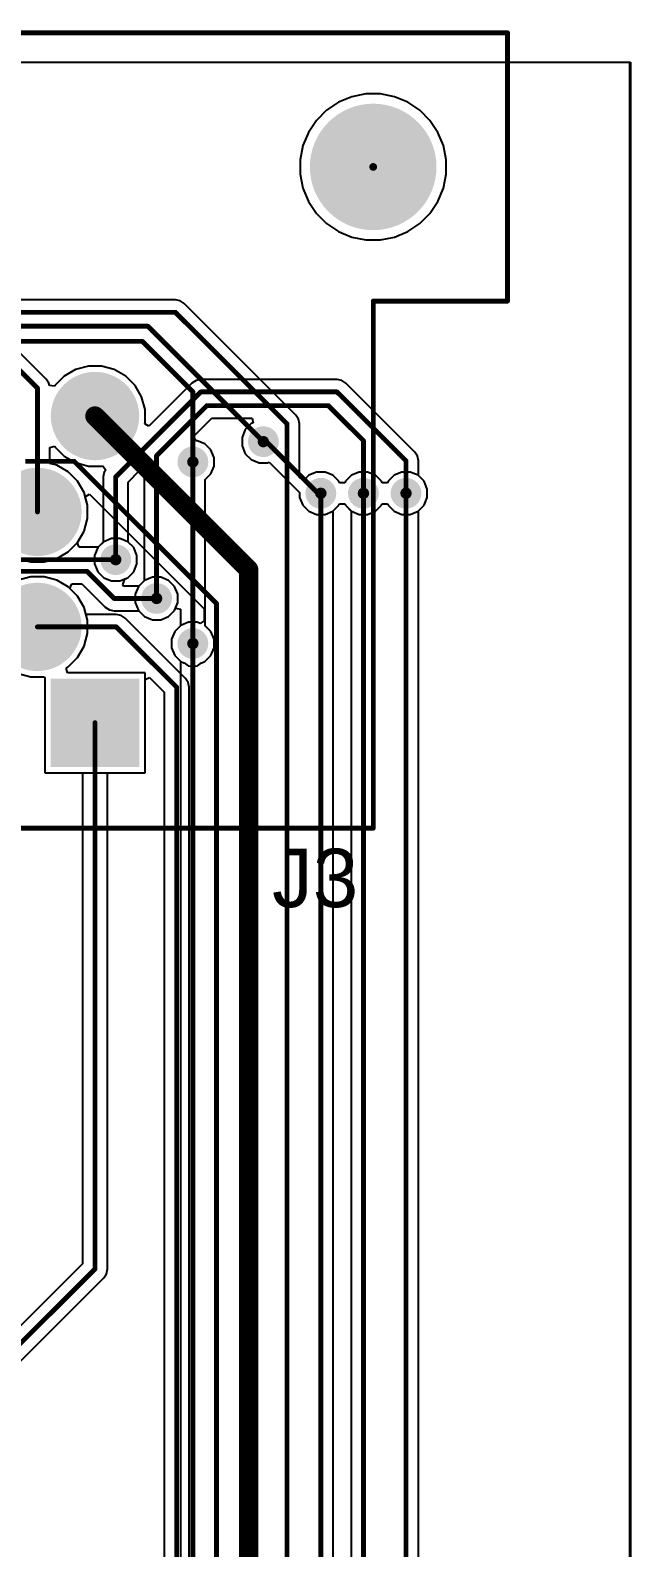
# Model space of a CAD drawing. Header units: millimetres. Extents: x 1 to 134, y -1 to 87.
# Drawn here: x 118.37 to 134.01, y 47.58 to 87.16 of the extents above; entities that cross this region are included whole.
import ezdxf

# ---------------------------------------------------------------- set-up
doc = ezdxf.new("R2010")
doc.units = ezdxf.units.MM
for name, color, linetype in [('BottomLayer', 5, 'Continuous'), ('BottomSolder', 6, 'Continuous'), ('MultiLayer', 9, 'Continuous'), ('PadHoleLayer', 156, 'Continuous'), ('TopLayer', 1, 'Continuous'), ('TopOverlay', 2, 'Continuous'), ('TopSolder', 216, 'Continuous'), ('ViaHoleLayer', 16, 'Continuous')]:
    doc.layers.add(name, color=color, linetype=linetype)
doc.styles.add('Arial', font='', dxfattribs={"height": 0.2})
doc.styles.get('Arial').set_extended_font_data('Arial')

# ---------------------------------------------------------------- blocks, each defined once
blk = doc.blocks.new('6437288_2_5')
at = {"layer": 'BottomLayer'}
blk.add_hatch(color=5, dxfattribs=at).paths.add_polyline_path([(-13.05, 8.3), (-10.95, 8.3), (-10.95, 6.2), (-13.05, 6.2)])
h = blk.add_hatch(color=5, dxfattribs=at)
edge = h.paths.add_edge_path()
edge.add_arc((-10.5, 4.75), 1.05, 0, 360)
h = blk.add_hatch(color=5, dxfattribs=at)
edge = h.paths.add_edge_path()
edge.add_arc((-10.5, 1.75), 1.05, 0, 360)
h = blk.add_hatch(color=5, dxfattribs=at)
edge = h.paths.add_edge_path()
edge.add_arc((-12, -0.75), 1.05, 0, 360)
at = {"layer": 'BottomSolder'}
blk.add_hatch(color=6, dxfattribs=at).paths.add_polyline_path([(-13.152, 8.402), (-10.848, 8.402), (-10.848, 6.098), (-13.152, 6.098)])
h = blk.add_hatch(color=6, dxfattribs=at)
edge = h.paths.add_edge_path()
edge.add_arc((-10.5, 4.75), 1.152, 0, 360)
h = blk.add_hatch(color=6, dxfattribs=at)
edge = h.paths.add_edge_path()
edge.add_arc((-10.5, 1.75), 1.152, 0, 360)
h = blk.add_hatch(color=6, dxfattribs=at)
edge = h.paths.add_edge_path()
edge.add_arc((-12, -0.75), 1.152, 0, 360)
h = blk.add_hatch(color=6, dxfattribs=at)
edge = h.paths.add_edge_path()
edge.add_arc((-19.25, -7.25), 0.102, 0, 360)
at = {"layer": 'MultiLayer'}
blk.add_hatch(color=9, dxfattribs=at).paths.add_polyline_path([(-13.05, 8.3), (-10.95, 8.3), (-10.95, 6.2), (-13.05, 6.2)])
h = blk.add_hatch(color=9, dxfattribs=at)
edge = h.paths.add_edge_path()
edge.add_arc((-10.5, 4.75), 1.05, 0, 360)
h = blk.add_hatch(color=9, dxfattribs=at)
edge = h.paths.add_edge_path()
edge.add_arc((-10.5, 1.75), 1.05, 0, 360)
h = blk.add_hatch(color=9, dxfattribs=at)
edge = h.paths.add_edge_path()
edge.add_arc((-12, -0.75), 1.05, 0, 360)
at = {"layer": 'PadHoleLayer'}
h = blk.add_hatch(color=156, dxfattribs=at)
edge = h.paths.add_edge_path()
edge.add_arc((-12, 7.25), 0.65, 0, 360)
h = blk.add_hatch(color=156, dxfattribs=at)
edge = h.paths.add_edge_path()
edge.add_arc((-10.5, 4.75), 0.65, 0, 360)
h = blk.add_hatch(color=156, dxfattribs=at)
edge = h.paths.add_edge_path()
edge.add_arc((-10.5, 1.75), 0.65, 0, 360)
h = blk.add_hatch(color=156, dxfattribs=at)
edge = h.paths.add_edge_path()
edge.add_arc((-12, -0.75), 0.65, 0, 360)
h = blk.add_hatch(color=156, dxfattribs=at)
edge = h.paths.add_edge_path()
edge.add_arc((-19.25, -7.25), 1.65, 0, 360)
at = {"layer": 'TopLayer'}
blk.add_hatch(color=1, dxfattribs=at).paths.add_polyline_path([(-13.05, 8.3), (-10.95, 8.3), (-10.95, 6.2), (-13.05, 6.2)])
h = blk.add_hatch(color=1, dxfattribs=at)
edge = h.paths.add_edge_path()
edge.add_arc((-10.5, 4.75), 1.05, 0, 360)
h = blk.add_hatch(color=1, dxfattribs=at)
edge = h.paths.add_edge_path()
edge.add_arc((-10.5, 1.75), 1.05, 0, 360)
h = blk.add_hatch(color=1, dxfattribs=at)
edge = h.paths.add_edge_path()
edge.add_arc((-12, -0.75), 1.05, 0, 360)
at = {"layer": 'TopSolder'}
blk.add_hatch(color=216, dxfattribs=at).paths.add_polyline_path([(-13.152, 8.402), (-10.848, 8.402), (-10.848, 6.098), (-13.152, 6.098)])
h = blk.add_hatch(color=216, dxfattribs=at)
edge = h.paths.add_edge_path()
edge.add_arc((-10.5, 4.75), 1.152, 0, 360)
h = blk.add_hatch(color=216, dxfattribs=at)
edge = h.paths.add_edge_path()
edge.add_arc((-10.5, 1.75), 1.152, 0, 360)
h = blk.add_hatch(color=216, dxfattribs=at)
edge = h.paths.add_edge_path()
edge.add_arc((-12, -0.75), 1.152, 0, 360)
h = blk.add_hatch(color=216, dxfattribs=at)
edge = h.paths.add_edge_path()
edge.add_arc((-19.25, -7.25), 0.102, 0, 360)
at = {"layer": 'TopOverlay', "const_width": 0.127}
for points in [[(-19.253, 9.998), (-19.253, -3.75)], [(19.25, 10), (-19.25, 10)], [(-19.253, -3.75), (-22.75, -3.75)], [(-22.75, -3.75), (-22.75, -10.75)], [(-19.25, -10.75), (-22.75, -10.75)], [(19.25, -10.75), (-19.25, -10.75)]]:
    blk.add_lwpolyline(points, dxfattribs=at)
at = {"layer": 'TopOverlay', "const_width": 0.0635}
for points in [[(-19.284, 9.998, 1), (-19.221, 9.998, 1)], [(-19.282, 10, 1), (-19.218, 10, 1)], [(-22.782, -3.75, 1), (-22.718, -3.75, 1)], [(-22.782, -3.75, 1), (-22.718, -3.75, 1)], [(-19.284, -3.75, 1), (-19.221, -3.75, 1)], [(-19.284, -3.75, 1), (-19.221, -3.75, 1)], [(-22.782, -10.75, 1), (-22.718, -10.75, 1)], [(-22.782, -10.75, 1), (-22.718, -10.75, 1)], [(-19.282, -10.75, 1), (-19.218, -10.75, 1)], [(-19.282, -10.75, 1), (-19.218, -10.75, 1)]]:
    blk.add_lwpolyline(points, format="xyb", close=True, dxfattribs=at)

msp = doc.modelspace()

# ---------------------------------------------------------------- hatches: boundary and pattern name
at = {"layer": 'BottomLayer'}
h = msp.add_hatch(color=5, dxfattribs=at)
edge = h.paths.add_edge_path()
edge.add_arc((124.439, 76.432), 0.3, 0, 360)
h = msp.add_hatch(color=5, dxfattribs=at)
edge = h.paths.add_edge_path()
edge.add_arc((122.602, 75.904), 0.3, 0, 360)
h = msp.add_hatch(color=5, dxfattribs=at)
edge = h.paths.add_edge_path()
edge.add_arc((125.937, 75.086), 0.3, 0, 360)
h = msp.add_hatch(color=5, dxfattribs=at)
edge = h.paths.add_edge_path()
edge.add_arc((127.047, 75.086), 0.3, 0, 360)
h = msp.add_hatch(color=5, dxfattribs=at)
edge = h.paths.add_edge_path()
edge.add_arc((128.157, 75.086), 0.3, 0, 360)
h = msp.add_hatch(color=5, dxfattribs=at)
edge = h.paths.add_edge_path()
edge.add_arc((120.591, 73.354), 0.3, 0, 360)
h = msp.add_hatch(color=5, dxfattribs=at)
edge = h.paths.add_edge_path()
edge.add_arc((121.656, 72.342), 0.3, 0, 360)
h = msp.add_hatch(color=5, dxfattribs=at)
edge = h.paths.add_edge_path()
edge.add_arc((122.602, 71.167), 0.3, 0, 360)
at = {"layer": 'BottomSolder'}
h = msp.add_hatch(color=6, dxfattribs=at)
edge = h.paths.add_edge_path()
edge.add_arc((124.439, 76.432), 0.402, 0, 360)
h = msp.add_hatch(color=6, dxfattribs=at)
edge = h.paths.add_edge_path()
edge.add_arc((122.602, 75.904), 0.402, 0, 360)
h = msp.add_hatch(color=6, dxfattribs=at)
edge = h.paths.add_edge_path()
edge.add_arc((125.937, 75.086), 0.402, 0, 360)
h = msp.add_hatch(color=6, dxfattribs=at)
edge = h.paths.add_edge_path()
edge.add_arc((127.047, 75.086), 0.402, 0, 360)
h = msp.add_hatch(color=6, dxfattribs=at)
edge = h.paths.add_edge_path()
edge.add_arc((128.157, 75.086), 0.402, 0, 360)
h = msp.add_hatch(color=6, dxfattribs=at)
edge = h.paths.add_edge_path()
edge.add_arc((120.591, 73.354), 0.402, 0, 360)
h = msp.add_hatch(color=6, dxfattribs=at)
edge = h.paths.add_edge_path()
edge.add_arc((121.656, 72.342), 0.402, 0, 360)
h = msp.add_hatch(color=6, dxfattribs=at)
edge = h.paths.add_edge_path()
edge.add_arc((122.602, 71.167), 0.402, 0, 360)
at = {"layer": 'TopLayer'}
h = msp.add_hatch(color=1, dxfattribs=at)
edge = h.paths.add_edge_path()
edge.add_arc((124.439, 76.432), 0.3, 0, 360)
h = msp.add_hatch(color=1, dxfattribs=at)
edge = h.paths.add_edge_path()
edge.add_arc((122.602, 75.904), 0.3, 0, 360)
h = msp.add_hatch(color=1, dxfattribs=at)
edge = h.paths.add_edge_path()
edge.add_arc((125.937, 75.086), 0.3, 0, 360)
h = msp.add_hatch(color=1, dxfattribs=at)
edge = h.paths.add_edge_path()
edge.add_arc((127.047, 75.086), 0.3, 0, 360)
h = msp.add_hatch(color=1, dxfattribs=at)
edge = h.paths.add_edge_path()
edge.add_arc((128.157, 75.086), 0.3, 0, 360)
h = msp.add_hatch(color=1, dxfattribs=at)
edge = h.paths.add_edge_path()
edge.add_arc((120.591, 73.354), 0.3, 0, 360)
h = msp.add_hatch(color=1, dxfattribs=at)
edge = h.paths.add_edge_path()
edge.add_arc((121.656, 72.342), 0.3, 0, 360)
h = msp.add_hatch(color=1, dxfattribs=at)
edge = h.paths.add_edge_path()
edge.add_arc((122.602, 71.167), 0.3, 0, 360)
at = {"layer": 'TopSolder'}
h = msp.add_hatch(color=216, dxfattribs=at)
edge = h.paths.add_edge_path()
edge.add_arc((124.439, 76.432), 0.402, 0, 360)
h = msp.add_hatch(color=216, dxfattribs=at)
edge = h.paths.add_edge_path()
edge.add_arc((122.602, 75.904), 0.402, 0, 360)
h = msp.add_hatch(color=216, dxfattribs=at)
edge = h.paths.add_edge_path()
edge.add_arc((125.937, 75.086), 0.402, 0, 360)
h = msp.add_hatch(color=216, dxfattribs=at)
edge = h.paths.add_edge_path()
edge.add_arc((127.047, 75.086), 0.402, 0, 360)
h = msp.add_hatch(color=216, dxfattribs=at)
edge = h.paths.add_edge_path()
edge.add_arc((128.157, 75.086), 0.402, 0, 360)
h = msp.add_hatch(color=216, dxfattribs=at)
edge = h.paths.add_edge_path()
edge.add_arc((120.591, 73.354), 0.402, 0, 360)
h = msp.add_hatch(color=216, dxfattribs=at)
edge = h.paths.add_edge_path()
edge.add_arc((121.656, 72.342), 0.402, 0, 360)
h = msp.add_hatch(color=216, dxfattribs=at)
edge = h.paths.add_edge_path()
edge.add_arc((122.602, 71.167), 0.402, 0, 360)
at = {"layer": 'ViaHoleLayer'}
h = msp.add_hatch(color=16, dxfattribs=at)
edge = h.paths.add_edge_path()
edge.add_arc((124.439, 76.432), 0.15, 0, 360)
h = msp.add_hatch(color=16, dxfattribs=at)
edge = h.paths.add_edge_path()
edge.add_arc((122.602, 75.904), 0.15, 0, 360)
h = msp.add_hatch(color=16, dxfattribs=at)
edge = h.paths.add_edge_path()
edge.add_arc((125.937, 75.086), 0.15, 0, 360)
h = msp.add_hatch(color=16, dxfattribs=at)
edge = h.paths.add_edge_path()
edge.add_arc((127.047, 75.086), 0.15, 0, 360)
h = msp.add_hatch(color=16, dxfattribs=at)
edge = h.paths.add_edge_path()
edge.add_arc((128.157, 75.086), 0.15, 0, 360)
h = msp.add_hatch(color=16, dxfattribs=at)
edge = h.paths.add_edge_path()
edge.add_arc((120.591, 73.354), 0.15, 0, 360)
h = msp.add_hatch(color=16, dxfattribs=at)
edge = h.paths.add_edge_path()
edge.add_arc((121.656, 72.342), 0.15, 0, 360)
h = msp.add_hatch(color=16, dxfattribs=at)
edge = h.paths.add_edge_path()
edge.add_arc((122.602, 71.167), 0.15, 0, 360)

# ---------------------------------------------------------------- linework, layer by layer
at = {"layer": 'BottomLayer'}
for p, q in [((82.787, 86.335), (133.985, 86.335)), ((133.985, 86.335), (133.985, -0.508)), ((126.399, 85.287), (126.087, 85.079)), ((126.745, 85.431), (126.399, 85.287)), ((127.113, 85.504), (126.745, 85.431)), ((127.488, 85.504), (127.113, 85.504)), ((127.856, 85.431), (127.488, 85.504)), ((128.203, 85.287), (127.856, 85.431)), ((128.515, 85.079), (128.203, 85.287)), ((125.822, 84.814), (125.613, 84.502)), ((126.087, 85.079), (125.822, 84.814)), ((128.78, 84.814), (128.515, 85.079)), ((128.988, 84.502), (128.78, 84.814)), ((125.613, 84.502), (125.47, 84.155)), ((129.132, 84.155), (128.988, 84.502)), ((125.47, 84.155), (125.397, 83.788)), ((129.205, 83.788), (129.132, 84.155)), ((125.397, 83.788), (125.397, 83.412)), ((129.205, 83.412), (129.205, 83.788)), ((125.397, 83.412), (125.47, 83.045)), ((129.132, 83.045), (129.205, 83.412)), ((125.47, 83.045), (125.613, 82.698)), ((128.988, 82.698), (129.132, 83.045)), ((125.613, 82.698), (125.822, 82.386)), ((125.822, 82.386), (126.087, 82.121)), ((128.515, 82.121), (128.78, 82.386)), ((128.78, 82.386), (128.988, 82.698)), ((126.087, 82.121), (126.399, 81.913)), ((128.203, 81.913), (128.515, 82.121)), ((126.399, 81.913), (126.745, 81.769)), ((126.745, 81.769), (127.113, 81.696)), ((127.113, 81.696), (127.488, 81.696)), ((127.488, 81.696), (127.856, 81.769)), ((127.856, 81.769), (128.203, 81.913)), ((118.78, 78.061), (117.77, 79.071)), ((119.879, 78.404), (119.547, 78.315)), ((120.222, 78.404), (119.879, 78.404)), ((120.554, 78.315), (120.222, 78.404)), ((118.85, 77.956), (118.78, 78.061)), ((119.25, 78.143), (119.007, 77.901)), ((119.547, 78.315), (119.25, 78.143)), ((120.851, 78.143), (120.554, 78.315)), ((121.094, 77.901), (120.851, 78.143)), ((122.684, 78.029), (122.579, 77.959)), ((122.808, 78.054), (122.684, 78.029)), ((126.359, 78.054), (122.808, 78.054)), ((126.483, 78.029), (126.359, 78.054)), ((126.588, 77.959), (126.483, 78.029)), ((118.861, 77.901), (118.85, 77.956)), ((118.995, 77.879), (118.861, 77.901)), ((119.007, 77.901), (118.995, 77.879)), ((121.266, 77.603), (121.094, 77.901)), ((121.355, 77.272), (121.266, 77.603)), ((122.579, 77.959), (121.457, 76.837)), ((128.386, 76.161), (126.588, 77.959)), ((121.355, 76.928), (121.355, 77.272)), ((121.347, 76.901), (121.355, 76.928)), ((121.457, 76.837), (121.347, 76.901)), ((122.626, 76.575), (123.099, 77.048)), ((123.099, 77.048), (124.146, 77.048)), ((124.125, 76.902), (123.969, 76.746)), ((124.172, 76.921), (124.125, 76.902)), ((124.146, 77.048), (124.172, 76.921)), ((122.675, 76.458), (122.626, 76.575)), ((122.712, 76.458), (122.675, 76.458)), ((122.916, 76.374), (122.712, 76.458)), ((123.969, 76.746), (123.885, 76.543)), ((123.885, 76.543), (123.885, 76.322)), ((118.875, 76.284), (118.997, 76.317)), ((118.875, 75.863), (118.875, 76.284)), ((118.997, 76.317), (119.007, 76.299)), ((119.007, 76.299), (119.25, 76.057)), ((119.25, 76.057), (119.547, 75.885)), ((123.072, 76.218), (122.916, 76.374)), ((123.156, 76.014), (123.072, 76.218)), ((123.156, 75.794), (123.156, 76.014)), ((123.885, 76.322), (123.969, 76.119)), ((123.969, 76.119), (124.125, 75.963)), ((128.456, 76.055), (128.386, 76.161)), ((128.481, 75.932), (128.456, 76.055)), ((119.054, 75.815), (118.875, 75.863)), ((119.351, 75.643), (119.054, 75.815)), ((119.594, 75.401), (119.351, 75.643)), ((119.547, 75.885), (119.879, 75.796)), ((119.879, 75.796), (120.222, 75.796)), ((120.222, 75.796), (120.251, 75.804)), ((120.251, 75.804), (120.33, 75.693)), ((120.292, 75.637), (120.268, 75.513)), ((120.33, 75.693), (120.292, 75.637)), ((120.915, 75.379), (121.215, 75.679)), ((121.215, 75.679), (121.332, 75.631)), ((121.332, 75.631), (121.332, 72.802)), ((123.072, 75.59), (123.156, 75.794)), ((124.125, 75.963), (124.328, 75.878)), ((124.328, 75.878), (124.549, 75.878)), ((124.549, 75.878), (124.593, 75.897)), ((124.593, 75.897), (125.383, 75.106)), ((128.481, 75.546), (128.481, 75.932)), ((119.766, 75.103), (119.594, 75.401)), ((120.268, 75.513), (120.268, 73.813)), ((120.915, 73.813), (120.915, 75.379)), ((122.926, 75.444), (123.072, 75.59)), ((122.926, 71.627), (122.926, 75.444)), ((128.627, 75.4), (128.481, 75.546)), ((128.711, 75.196), (128.627, 75.4)), ((119.855, 74.772), (119.766, 75.103)), ((125.383, 75.106), (125.383, 74.976)), ((125.383, 74.976), (125.468, 74.772)), ((128.627, 74.772), (128.711, 74.976)), ((128.711, 74.976), (128.711, 75.196)), ((119.766, 74.097), (119.855, 74.428)), ((119.855, 74.428), (119.855, 74.772)), ((125.468, 74.772), (125.623, 74.617)), ((125.623, 74.617), (125.827, 74.532)), ((125.827, 74.532), (126.047, 74.532)), ((126.047, 74.532), (126.251, 74.617)), ((126.251, 74.617), (126.407, 74.772)), ((126.407, 74.772), (126.424, 74.813)), ((126.424, 74.813), (126.561, 74.813)), ((126.561, 74.813), (126.578, 74.772)), ((126.578, 74.772), (126.733, 74.617)), ((126.733, 74.617), (126.937, 74.532)), ((126.937, 74.532), (127.157, 74.532)), ((127.157, 74.532), (127.361, 74.617)), ((127.361, 74.617), (127.517, 74.772)), ((127.517, 74.772), (127.534, 74.813)), ((127.534, 74.813), (127.671, 74.813)), ((127.671, 74.813), (127.688, 74.772)), ((127.688, 74.772), (127.844, 74.617)), ((127.844, 74.617), (128.047, 74.532)), ((128.047, 74.532), (128.268, 74.532)), ((128.268, 74.532), (128.471, 74.617)), ((128.471, 74.617), (128.627, 74.772)), ((119.594, 73.799), (119.766, 74.097)), ((119.351, 73.557), (119.594, 73.799)), ((120.122, 73.667), (120.037, 73.464)), ((120.268, 73.813), (120.122, 73.667)), ((121.061, 73.667), (120.915, 73.813)), ((121.145, 73.464), (121.061, 73.667)), ((118.047, 73.385), (118.379, 73.296)), ((118.379, 73.296), (118.722, 73.296)), ((118.722, 73.296), (119.054, 73.385)), ((119.054, 73.385), (119.351, 73.557)), ((120.037, 73.464), (120.037, 73.243)), ((120.037, 73.243), (120.122, 73.04)), ((121.061, 73.04), (121.145, 73.243)), ((121.145, 73.243), (121.145, 73.464)), ((118.379, 72.904), (118.047, 72.815)), ((118.722, 72.904), (118.379, 72.904)), ((119.054, 72.815), (118.722, 72.904)), ((120.122, 73.04), (120.278, 72.884)), ((120.278, 72.884), (120.481, 72.8)), ((120.702, 72.8), (120.905, 72.884)), ((120.905, 72.884), (121.061, 73.04)), ((119.351, 72.643), (119.054, 72.815)), ((119.594, 72.401), (119.351, 72.643)), ((120.481, 72.8), (120.702, 72.8)), ((121.186, 72.656), (121.102, 72.453)), ((121.102, 72.453), (121.102, 72.232)), ((121.332, 72.802), (121.186, 72.656)), ((119.766, 72.103), (119.594, 72.401)), ((119.814, 71.924), (119.766, 72.103)), ((121.102, 72.232), (121.186, 72.029)), ((122.126, 72.029), (122.151, 72.09)), ((122.151, 72.09), (122.278, 72.065)), ((122.278, 72.065), (122.278, 71.627)), ((120.606, 71.924), (119.814, 71.924)), ((120.73, 71.899), (120.606, 71.924)), ((120.835, 71.829), (120.73, 71.899)), ((122.407, 70.257), (120.835, 71.829)), ((121.186, 72.029), (121.342, 71.873)), ((121.342, 71.873), (121.546, 71.788)), ((121.546, 71.788), (121.766, 71.788)), ((121.766, 71.788), (121.97, 71.873)), ((121.97, 71.873), (122.126, 72.029)), ((122.132, 71.481), (122.048, 71.277)), ((122.048, 71.277), (122.048, 71.057)), ((122.278, 71.627), (122.132, 71.481)), ((123.072, 71.481), (122.926, 71.627)), ((123.156, 71.277), (123.072, 71.481)), ((123.156, 71.057), (123.156, 71.277)), ((122.048, 71.057), (122.132, 70.853)), ((123.072, 70.853), (123.156, 71.057)), ((122.132, 70.853), (122.288, 70.697)), ((122.288, 70.697), (122.37, 70.663)), ((122.37, 70.663), (122.373, 70.658)), ((122.373, 70.658), (122.478, 70.588)), ((122.478, 70.588), (122.602, 70.564)), ((122.602, 70.564), (122.726, 70.588)), ((122.726, 70.588), (122.831, 70.658)), ((122.831, 70.658), (122.834, 70.663)), ((122.834, 70.663), (122.916, 70.697)), ((122.916, 70.697), (123.072, 70.853)), ((118.047, 70.385), (118.379, 70.296)), ((118.379, 70.296), (118.722, 70.296)), ((118.722, 70.296), (118.747, 70.277)), ((118.747, 70.277), (118.747, 67.796)), ((121.355, 70.227), (121.472, 70.276)), ((121.355, 67.796), (121.355, 70.227)), ((121.472, 70.276), (121.854, 69.894)), ((122.477, 70.152), (122.407, 70.257)), ((122.502, 70.028), (122.477, 70.152)), ((121.854, 69.894), (121.854, 13.778)), ((122.502, 13.644), (122.502, 70.028)), ((118.747, 67.796), (119.727, 67.796)), ((119.727, 67.796), (119.727, 54.983)), ((120.375, 54.849), (120.375, 67.796)), ((120.375, 67.796), (121.355, 67.796)), ((119.727, 54.983), (117.421, 52.677)), ((120.28, 54.62), (120.35, 54.725)), ((120.35, 54.725), (120.375, 54.849)), ((117.784, 52.124), (120.28, 54.62))]:
    msp.add_line(p, q, dxfattribs=at)
at = {"layer": 'BottomLayer', "const_width": 0.127}
for points in [[(117.541, 78.842), (118.551, 77.832)], [(118.551, 74.6), (118.551, 77.832)], [(120.591, 75.513), (122.808, 77.73)], [(122.808, 77.73), (126.359, 77.73)], [(126.359, 77.73), (128.157, 75.932)], [(121.656, 76.063), (122.965, 77.372)], [(122.965, 77.372), (126.134, 77.372)], [(126.134, 77.372), (127.047, 76.459)], [(124.439, 76.432), (124.515, 76.432)], [(124.515, 76.432), (125.861, 75.086)], [(127.047, 75.086), (127.047, 76.459)], [(121.656, 72.342), (121.656, 76.063)], [(122.602, 71.167), (122.602, 75.904)], [(128.157, 75.086), (128.157, 75.932)], [(120.591, 73.354), (120.591, 75.513)], [(125.861, 75.086), (125.937, 75.086)], [(118.551, 71.6), (120.606, 71.6)], [(120.606, 71.6), (122.178, 70.028)], [(122.602, 70.887), (122.602, 71.167)], [(122.178, 13.644), (122.178, 70.028)], [(120.051, 54.849), (120.051, 69.1)], [(117.555, 52.353), (120.051, 54.849)]]:
    msp.add_lwpolyline(points, dxfattribs=at)
at = {"layer": 'BottomLayer', "const_width": 0.0635}
for points in [[(118.519, 77.832, 1), (118.583, 77.832, 1)], [(118.519, 77.832, 1), (118.583, 77.832, 1)], [(122.777, 77.73, 1), (122.84, 77.73, 1)], [(122.777, 77.73, 1), (122.84, 77.73, 1)], [(126.327, 77.73, 1), (126.39, 77.73, 1)], [(126.327, 77.73, 1), (126.39, 77.73, 1)], [(122.933, 77.372, 1), (122.997, 77.372, 1)], [(122.933, 77.372, 1), (122.997, 77.372, 1)], [(126.102, 77.372, 1), (126.166, 77.372, 1)], [(126.102, 77.372, 1), (126.166, 77.372, 1)], [(124.407, 76.432, 1), (124.47, 76.432, 1)], [(124.483, 76.432, 1), (124.547, 76.432, 1)], [(124.483, 76.432, 1), (124.547, 76.432, 1)], [(127.016, 76.459, 1), (127.079, 76.459, 1)], [(127.016, 76.459, 1), (127.079, 76.459, 1)], [(121.624, 76.063, 1), (121.688, 76.063, 1)], [(121.624, 76.063, 1), (121.688, 76.063, 1)], [(122.57, 75.904, 1), (122.634, 75.904, 1)], [(128.126, 75.932, 1), (128.189, 75.932, 1)], [(128.126, 75.932, 1), (128.189, 75.932, 1)], [(120.56, 75.513, 1), (120.623, 75.513, 1)], [(120.56, 75.513, 1), (120.623, 75.513, 1)], [(125.829, 75.086, 1), (125.893, 75.086, 1)], [(125.829, 75.086, 1), (125.893, 75.086, 1)], [(125.905, 75.086, 1), (125.969, 75.086, 1)], [(127.016, 75.086, 1), (127.079, 75.086, 1)], [(128.126, 75.086, 1), (128.189, 75.086, 1)], [(118.519, 74.6, 1), (118.583, 74.6, 1)], [(120.56, 73.354, 1), (120.623, 73.354, 1)], [(121.624, 72.342, 1), (121.688, 72.342, 1)], [(118.519, 71.6, 1), (118.583, 71.6, 1)], [(120.574, 71.6, 1), (120.638, 71.6, 1)], [(120.574, 71.6, 1), (120.638, 71.6, 1)], [(122.57, 71.167, 1), (122.634, 71.167, 1)], [(122.57, 71.167, 1), (122.634, 71.167, 1)], [(122.57, 70.887, 1), (122.634, 70.887, 1)], [(122.146, 70.028, 1), (122.21, 70.028, 1)], [(122.146, 70.028, 1), (122.21, 70.028, 1)], [(120.019, 69.1, 1), (120.083, 69.1, 1)], [(120.019, 54.849, 1), (120.083, 54.849, 1)], [(120.019, 54.849, 1), (120.083, 54.849, 1)]]:
    msp.add_lwpolyline(points, format="xyb", close=True, dxfattribs=at)
at = {"layer": 'TopLayer'}
for p, q in [((1.041, 86.335), (134.01, 86.335)), ((134.01, 86.335), (134.01, -0.508)), ((126.399, 85.287), (126.087, 85.079)), ((126.745, 85.431), (126.399, 85.287)), ((127.113, 85.504), (126.745, 85.431)), ((127.488, 85.504), (127.113, 85.504)), ((127.856, 85.431), (127.488, 85.504)), ((128.203, 85.287), (127.856, 85.431)), ((128.515, 85.079), (128.203, 85.287)), ((125.822, 84.814), (125.613, 84.502)), ((126.087, 85.079), (125.822, 84.814)), ((128.78, 84.814), (128.515, 85.079)), ((128.988, 84.502), (128.78, 84.814)), ((125.613, 84.502), (125.47, 84.155)), ((129.132, 84.155), (128.988, 84.502)), ((125.47, 84.155), (125.397, 83.788)), ((129.205, 83.788), (129.132, 84.155)), ((125.397, 83.788), (125.397, 83.412)), ((129.205, 83.412), (129.205, 83.788)), ((125.397, 83.412), (125.47, 83.045)), ((129.132, 83.045), (129.205, 83.412)), ((125.47, 83.045), (125.613, 82.698)), ((128.988, 82.698), (129.132, 83.045)), ((125.613, 82.698), (125.822, 82.386)), ((125.822, 82.386), (126.087, 82.121)), ((128.515, 82.121), (128.78, 82.386)), ((128.78, 82.386), (128.988, 82.698)), ((126.087, 82.121), (126.399, 81.913)), ((128.203, 81.913), (128.515, 82.121)), ((126.399, 81.913), (126.745, 81.769)), ((126.745, 81.769), (127.113, 81.696)), ((127.113, 81.696), (127.488, 81.696)), ((127.488, 81.696), (127.856, 81.769)), ((127.856, 81.769), (128.203, 81.913)), ((122.147, 80.131), (104.8, 80.131)), ((122.271, 80.106), (122.147, 80.131)), ((122.376, 80.036), (122.271, 80.106)), ((125.285, 77.126), (122.376, 80.036)), ((125.355, 77.021), (125.285, 77.126)), ((125.38, 76.897), (125.355, 77.021)), ((125.38, 75.492), (125.38, 76.897)), ((125.827, 75.64), (125.623, 75.556)), ((126.047, 75.64), (125.827, 75.64)), ((126.251, 75.556), (126.047, 75.64)), ((126.937, 75.64), (126.733, 75.556)), ((127.157, 75.64), (126.937, 75.64)), ((127.361, 75.556), (127.157, 75.64)), ((128.047, 75.64), (127.844, 75.556)), ((128.268, 75.64), (128.047, 75.64)), ((128.471, 75.556), (128.268, 75.64)), ((125.507, 75.439), (125.38, 75.492)), ((125.623, 75.556), (125.507, 75.439)), ((126.407, 75.4), (126.251, 75.556)), ((126.424, 75.36), (126.407, 75.4)), ((126.561, 75.36), (126.424, 75.36)), ((126.578, 75.4), (126.561, 75.36)), ((126.733, 75.556), (126.578, 75.4)), ((127.517, 75.4), (127.361, 75.556)), ((127.534, 75.36), (127.517, 75.4)), ((127.671, 75.36), (127.534, 75.36)), ((127.688, 75.4), (127.671, 75.36)), ((127.844, 75.556), (127.688, 75.4)), ((128.627, 75.4), (128.471, 75.556)), ((128.711, 75.196), (128.627, 75.4)), ((119.795, 74.995), (119.909, 75.061)), ((119.855, 74.772), (119.795, 74.995)), ((119.909, 75.061), (122.896, 72.074)), ((128.627, 74.772), (128.711, 74.976)), ((128.711, 74.976), (128.711, 75.196)), ((119.766, 74.097), (119.855, 74.428)), ((119.855, 74.428), (119.855, 74.772)), ((126.261, 74.626), (126.407, 74.772)), ((126.261, 39.755), (126.261, 74.626)), ((126.407, 74.772), (126.424, 74.813)), ((126.424, 74.813), (126.561, 74.813)), ((126.561, 74.813), (126.578, 74.772)), ((126.578, 74.772), (126.727, 74.623)), ((126.727, 74.623), (126.727, 12.58)), ((128.481, 74.626), (128.627, 74.772)), ((128.481, 12.765), (128.481, 74.626)), ((119.597, 73.804), (119.766, 74.097)), ((119.614, 73.737), (119.597, 73.804)), ((119.638, 73.677), (119.614, 73.737)), ((120.132, 73.677), (119.638, 73.677)), ((120.278, 73.823), (120.132, 73.677)), ((120.481, 73.908), (120.278, 73.823)), ((120.702, 73.908), (120.481, 73.908)), ((120.905, 73.823), (120.702, 73.908)), ((121.061, 73.667), (120.905, 73.823)), ((121.145, 73.464), (121.061, 73.667)), ((121.061, 73.04), (121.145, 73.243)), ((121.145, 73.243), (121.145, 73.464)), ((120.78, 72.694), (120.828, 72.852)), ((120.828, 72.852), (120.905, 72.884)), ((120.905, 72.884), (121.061, 73.04)), ((121.546, 72.896), (121.342, 72.812)), ((121.766, 72.896), (121.546, 72.896)), ((121.97, 72.812), (121.766, 72.896)), ((119.395, 72.6), (119.448, 72.727)), ((119.594, 72.401), (119.395, 72.6)), ((119.448, 72.727), (119.707, 72.727)), ((119.707, 72.727), (120.32, 72.114)), ((120.798, 72.666), (120.78, 72.694)), ((121.196, 72.666), (120.798, 72.666)), ((121.342, 72.812), (121.196, 72.666)), ((122.126, 72.656), (121.97, 72.812)), ((122.21, 72.453), (122.126, 72.656)), ((122.21, 72.232), (122.21, 72.453)), ((119.766, 72.103), (119.594, 72.401)), ((119.855, 71.772), (119.766, 72.103)), ((120.32, 72.114), (120.425, 72.043)), ((122.126, 72.029), (122.21, 72.232)), ((122.896, 72.074), (122.896, 71.759)), ((119.855, 71.428), (119.855, 71.772)), ((120.425, 72.043), (120.549, 72.019)), ((120.549, 72.019), (121.196, 72.019)), ((121.196, 72.019), (121.342, 71.873)), ((121.342, 71.873), (121.546, 71.788)), ((121.546, 71.788), (121.766, 71.788)), ((121.766, 71.788), (121.97, 71.873)), ((121.97, 71.873), (122.126, 72.029)), ((122.492, 71.721), (122.288, 71.636)), ((122.712, 71.721), (122.492, 71.721)), ((122.79, 71.688), (122.712, 71.721)), ((122.896, 71.759), (122.79, 71.688)), ((119.766, 71.097), (119.855, 71.428)), ((122.132, 71.481), (122.048, 71.277)), ((122.048, 71.277), (122.048, 71.057)), ((122.288, 71.636), (122.132, 71.481)), ((119.594, 70.799), (119.766, 71.097)), ((122.048, 71.057), (122.132, 70.853)), ((119.3, 70.527), (119.351, 70.557)), ((119.333, 70.404), (119.3, 70.527)), ((119.351, 70.557), (119.594, 70.799)), ((122.132, 70.853), (122.278, 70.707)), ((122.278, 70.707), (122.278, 38.891)), ((118.047, 70.385), (118.379, 70.296)), ((118.379, 70.296), (118.722, 70.296)), ((118.722, 70.296), (118.747, 70.277)), ((118.747, 70.277), (118.747, 67.796)), ((121.355, 70.404), (119.333, 70.404)), ((121.355, 67.796), (121.355, 70.404)), ((118.747, 67.796), (121.355, 67.796))]:
    msp.add_line(p, q, dxfattribs=at)
for points, const_width in [([(104.8, 79.807), (122.147, 79.807)], 0.127), ([(122.147, 79.807), (125.056, 76.897)], 0.127), ([(113.912, 79.444), (121.427, 79.444)], 0.127), ([(121.427, 79.444), (124.439, 76.432)], 0.127), ([(115.999, 79.049), (121.284, 79.049)], 0.127), ([(121.284, 79.049), (122.602, 77.73)], 0.127), ([(122.602, 75.904), (122.602, 77.73)], 0.127), ([(120.051, 77.1), (124.054, 73.097)], 0.508), ([(125.056, 39.636), (125.056, 76.897)], 0.127), ([(118.233, 75.918), (119.509, 75.918)], 0.127), ([(119.509, 75.918), (123.219, 72.208)], 0.127), ([(125.937, 39.755), (125.937, 75.086)], 0.127), ([(127.051, 12.446), (127.051, 75.094)], 0.127), ([(128.157, 12.765), (128.157, 75.086)], 0.127), ([(108.304, 73.354), (120.591, 73.354)], 0.127), ([(124.054, 73.097), (124.054, 40.466)], 0.508), ([(111.001, 73.05), (119.841, 73.05)], 0.127), ([(119.841, 73.05), (120.549, 72.342)], 0.127), ([(120.549, 72.342), (121.656, 72.342)], 0.127), ([(123.219, 38.612), (123.219, 72.208)], 0.127), ([(122.602, 38.757), (122.602, 71.167)], 0.127)]:
    msp.add_lwpolyline(points, dxfattribs=dict(at, const_width=const_width))
for points, const_width in [([(122.115, 79.807, 1), (122.179, 79.807, 1)], 0.0635), ([(122.115, 79.807, 1), (122.179, 79.807, 1)], 0.0635), ([(121.396, 79.444, 1), (121.459, 79.444, 1)], 0.0635), ([(121.396, 79.444, 1), (121.459, 79.444, 1)], 0.0635), ([(121.252, 79.049, 1), (121.315, 79.049, 1)], 0.0635), ([(121.252, 79.049, 1), (121.315, 79.049, 1)], 0.0635), ([(122.57, 77.73, 1), (122.634, 77.73, 1)], 0.0635), ([(122.57, 77.73, 1), (122.634, 77.73, 1)], 0.0635), ([(119.924, 77.1, 1), (120.178, 77.1, 1)], 0.254), ([(125.024, 76.897, 1), (125.088, 76.897, 1)], 0.0635), ([(125.024, 76.897, 1), (125.088, 76.897, 1)], 0.0635), ([(124.407, 76.432, 1), (124.47, 76.432, 1)], 0.0635), ([(119.478, 75.918, 1), (119.541, 75.918, 1)], 0.0635), ([(119.478, 75.918, 1), (119.541, 75.918, 1)], 0.0635), ([(122.57, 75.904, 1), (122.634, 75.904, 1)], 0.0635), ([(125.905, 75.086, 1), (125.969, 75.086, 1)], 0.0635), ([(127.019, 75.094, 1), (127.083, 75.094, 1)], 0.0635), ([(128.126, 75.086, 1), (128.189, 75.086, 1)], 0.0635), ([(120.56, 73.354, 1), (120.623, 73.354, 1)], 0.0635), ([(123.927, 73.097, 1), (124.181, 73.097, 1)], 0.254), ([(123.927, 73.097, 1), (124.181, 73.097, 1)], 0.254), ([(119.809, 73.05, 1), (119.873, 73.05, 1)], 0.0635), ([(119.809, 73.05, 1), (119.873, 73.05, 1)], 0.0635), ([(120.517, 72.342, 1), (120.581, 72.342, 1)], 0.0635), ([(120.517, 72.342, 1), (120.581, 72.342, 1)], 0.0635), ([(121.624, 72.342, 1), (121.688, 72.342, 1)], 0.0635), ([(123.188, 72.208, 1), (123.251, 72.208, 1)], 0.0635), ([(123.188, 72.208, 1), (123.251, 72.208, 1)], 0.0635), ([(122.57, 71.167, 1), (122.634, 71.167, 1)], 0.0635)]:
    msp.add_lwpolyline(points, format="xyb", close=True, dxfattribs=dict(at, const_width=const_width))

# ---------------------------------------------------------------- block references
at = {"rotation": 180}
msp.add_blockref('6437288_2_5', (108.051, 76.35), dxfattribs=at)

# ---------------------------------------------------------------- texts
at = {"layer": 'TopOverlay', "style": 'Arial'}
msp.add_text('J3', height=1.524, dxfattribs=at).set_placement((124.664, 64.288))

doc.saveas('drawing.dxf')
